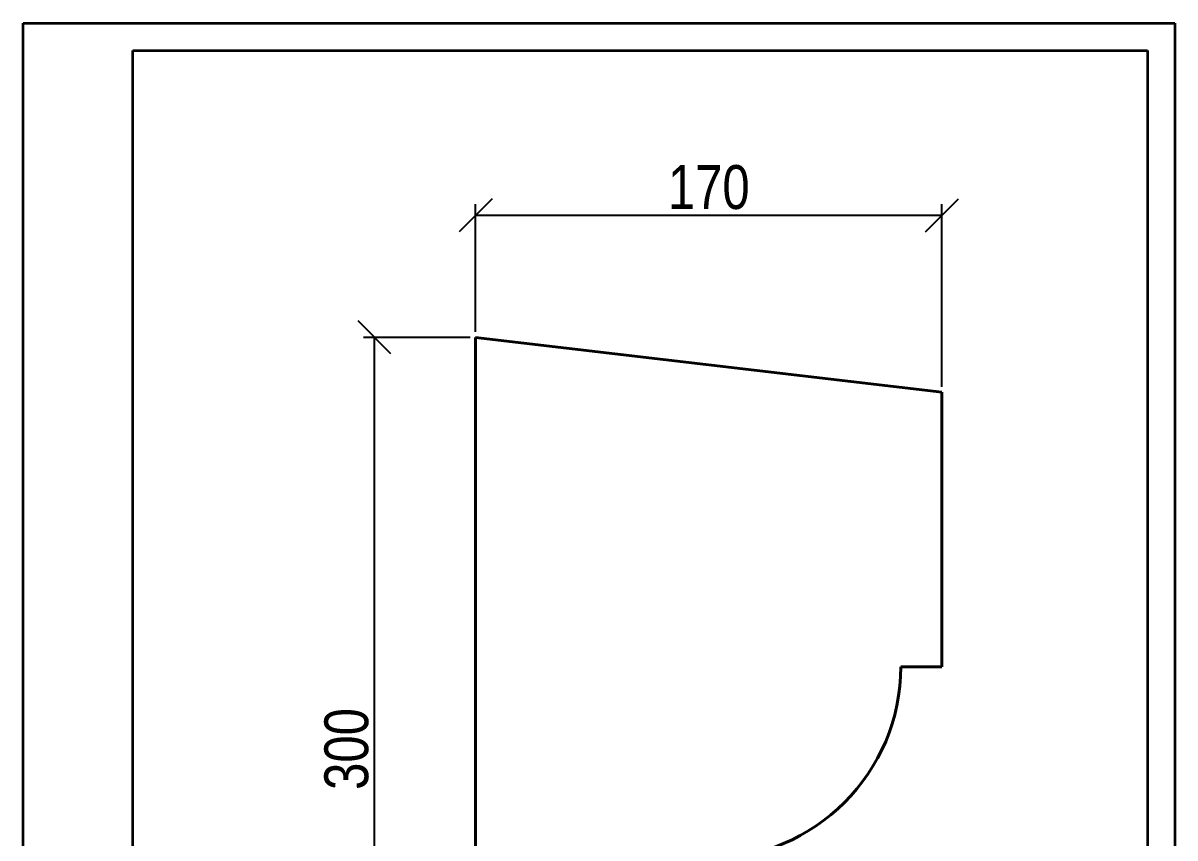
# Model space of a CAD drawing. Header units: millimetres. Extents: x 0 to 420, y 0 to 594.
# Drawn here: x 0 to 420, y 297 to 594 of the extents above; entities that cross this region are included whole.
import ezdxf

# ---------------------------------------------------------------- set-up
doc = ezdxf.new("R2010")
doc.units = ezdxf.units.MM
doc.layers.get('0').update_dxf_attribs({"lineweight": 35})
doc.layers.add('архио', color=252, linetype='Continuous', lineweight=40)
doc.layers.add('Размеры', color=5, linetype='Continuous', lineweight=9)
doc.styles.add('Размер', font='ARIAL.TTF', dxfattribs={"width": 0.8})
doc.dimstyles.new('M 1-1_h16_(M 1-4)', dxfattribs={"dimtxt": 16, "dimasz": 12, "dimexe": 4, "dimexo": 2, "dimgap": 2, "dimtad": 1, "dimdec": 0, "dimtxsty": 'Размер', "dimblk": 'OBLIQUE', "dimcen": 2.5, "dimadec": 0, "dimazin": 0, "dimtfac": 1, "dimtdec": 0, "dimtmove": 0, "dimatfit": 3, "dimfxl": 0, "dimarcsym": 0})

# ---------------------------------------------------------------- blocks, each defined once
blk = doc.blocks.new('A$C49AA496E')
for p, q in [((-5.684341886080801e-14, -2.788019628496841e-07), (-5.684341886080801e-14, 296.999999721198)), ((-5.684341886080801e-14, 296.999999721198), (210, 296.999999721198)), ((210, 296.999999721198), (210, -2.788019628496841e-07)), ((20, 4.999999721198037), (20, 291.999999721198)), ((20, 291.999999721198), (205, 291.9999997211971)), ((205, 291.999999721198), (205, 4.999999721198037))]:
    blk.add_line(p, q)
blk = doc.blocks.new('_Oblique')
at = {"color": 0, "linetype": 'ByBlock', "lineweight": -2}
blk.add_line((-0.5, -0.5), (0.5, 0.5), dxfattribs=at)
blk = doc.blocks.new('*D71')
at = {"layer": 'Defpoints', "color": 0}
for p in [(335.0249079830901, 523.9449601865326), (165.0249079830901, 479.4221215282378), (335.0249079830901, 459.4221215282378)]:
    blk.add_point(p, dxfattribs=at)
at = {"layer": 'Размеры', "color": 0, "lineweight": -2}
for p, q in [((165.0249079830901, 481.4221215282378), (165.0249079830901, 527.9449601865326)), ((335.0249079830901, 461.4221215282378), (335.0249079830901, 527.9449601865326)), ((165.0249079830901, 523.9449601865326), (335.0249079830901, 523.9449601865326))]:
    blk.add_line(p, q, dxfattribs=at)
at = {"layer": 'Размеры', "color": 0, "lineweight": -2, "xscale": 12, "yscale": 12, "zscale": 12, "rotation": 180}
blk.add_blockref('_Oblique', (165.0249079830901, 523.9449601865326), dxfattribs=at)
at = {"layer": 'Размеры', "color": 0, "lineweight": -2, "xscale": 12, "yscale": 12, "zscale": 12}
blk.add_blockref('_Oblique', (335.0249079830901, 523.9449601865326), dxfattribs=at)
at = {"layer": 'Размеры', "color": 0, "insert": (250.0249079830901, 534.1141279900797), "char_height": 16, "attachment_point": 5, "style": 'Размер'}
blk.add_mtext('170', dxfattribs=at)
blk = doc.blocks.new('*D72')
at = {"layer": 'Defpoints', "color": 0}
for p in [(128.1507912614979, 479.4221215282378), (165.0249079830901, 479.4221215282378), (165.0249079830901, 179.4221215282378)]:
    blk.add_point(p, dxfattribs=at)
at = {"layer": 'Размеры', "color": 0, "lineweight": -2}
for p, q in [((163.0249079830901, 479.4221215282378), (124.1507912614979, 479.4221215282378)), ((128.1507912614979, 179.4221215282378), (128.1507912614979, 479.4221215282378)), ((163.0249079830901, 179.4221215282378), (124.1507912614979, 179.4221215282378))]:
    blk.add_line(p, q, dxfattribs=at)
at = {"layer": 'Размеры', "color": 0, "lineweight": -2, "xscale": 12, "yscale": 12, "zscale": 12}
for p, rotation in [((128.1507912614979, 479.4221215282378), 90), ((128.1507912614979, 179.4221215282378), 270)]:
    blk.add_blockref('_Oblique', p, dxfattribs=dict(at, rotation=rotation))
at = {"layer": 'Размеры', "color": 0, "insert": (117.9761664320299, 329.4221215282378), "char_height": 16, "attachment_point": 5, "rotation": 90, "style": 'Размер'}
blk.add_mtext('300', dxfattribs=at)

msp = doc.modelspace()

# ---------------------------------------------------------------- linework, layer by layer
at = {"layer": 'архио'}
for p, q in [((335.0249079830901, 459.4221215282378), (165.0249079830901, 479.4221215282378)), ((165.0249079830901, 479.4221215282378), (165.0249079830901, 179.4221215282378)), ((335.0249079830901, 359.4221215282378), (335.0249079830901, 459.4221215282378)), ((320.0249079830901, 359.4221215282378), (335.0249079830901, 359.4221215282378))]:
    msp.add_line(p, q, dxfattribs=at)
msp.add_arc((250.0249079830901, 359.4221215282378), 70, 270, 0, dxfattribs=at)

# ---------------------------------------------------------------- block references
at = {"xscale": 2, "yscale": 2, "zscale": 2}
msp.add_blockref('A$C49AA496E', (1.13686837721616e-13, 5.576039256993681e-07), dxfattribs=at)

# ---------------------------------------------------------------- dimensions: what is measured, and where the dimension line sits
at = {"layer": 'Размеры'}
dim = msp.add_linear_dim(base=(335.0249079830901, 523.9449601865326), p1=(165.0249079830901, 479.4221215282378), p2=(335.0249079830901, 459.4221215282378), dimstyle='M 1-1_h16_(M 1-4)', override={"dimfxl": 0.18}, dxfattribs=at)
dim.commit()
dim.dimension.update_dxf_attribs({"geometry": '*D71', "text_midpoint": (250.0249079830901, 534.1141279900797)})
dim = msp.add_linear_dim(base=(128.1507912614979, 479.4221215282378), p1=(165.0249079830901, 179.4221215282378), p2=(165.0249079830901, 479.4221215282378), angle=90, dimstyle='M 1-1_h16_(M 1-4)', override={"dimfxl": 0.18}, dxfattribs=at)
dim.commit()
dim.dimension.update_dxf_attribs({"geometry": '*D72', "text_midpoint": (117.9761664320299, 329.4221215282378)})

doc.saveas('drawing.dxf')
